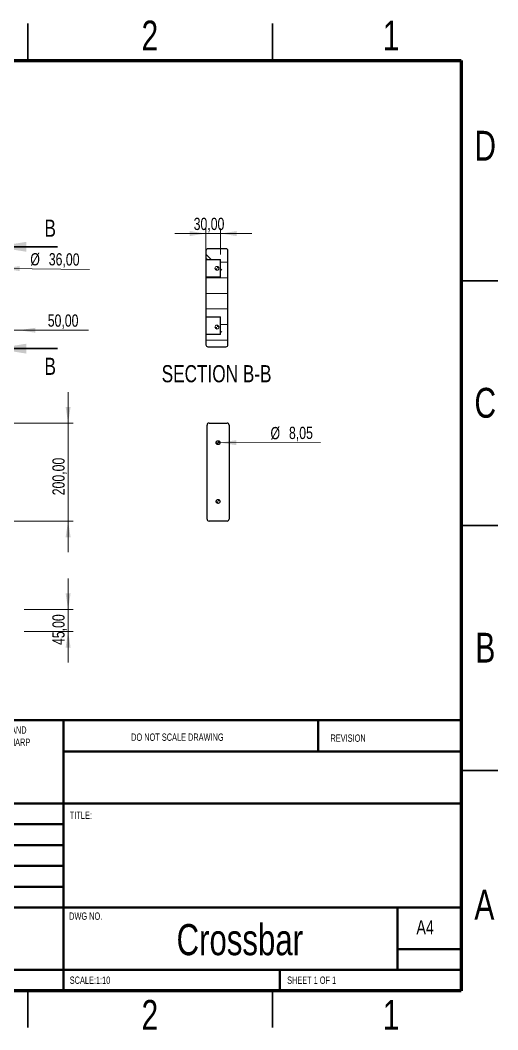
# Model space of a CAD drawing. Header units: millimetres. Extents: x 2 to 295, y 2 to 208.
# Drawn here: x 197 to 294.5, y 2 to 208.2 of the extents above; entities that cross this region are included whole.
import ezdxf

# ---------------------------------------------------------------- set-up
doc = ezdxf.new("R2010")
doc.units = ezdxf.units.MM
doc.styles.add('SLDTEXTSTYLE1', font='TXT', dxfattribs={"width": 0.75})
doc.styles.add('SLDTEXTSTYLE2', font='TXT', dxfattribs={"width": 0.6875})
doc.dimstyles.new('SLDDIMSTYLE0', dxfattribs={"dimtxt": 2.5, "dimasz": 3.302, "dimexe": 0, "dimexo": 0.0625, "dimtad": 1, "dimlfac": 10, "dimrnd": 1e-09, "dimzin": 12, "dimdsep": 46, "dimtxsty": 'SLDTEXTSTYLE1', "dimsah": 1, "dimcen": 0.09, "dimadec": 0, "dimazin": 3, "dimtfac": 1, "dimtmove": 0, "dimatfit": 0, "dimfxl": 1, "dimfrac": 2, "dimtolj": 1, "dimtzin": 12, "dimarcsym": 0})
doc.dimstyles.new('SLDDIMSTYLE2', dxfattribs={"dimtxt": 2.5, "dimasz": 3.302, "dimexe": 0, "dimexo": 0.0625, "dimtad": 1, "dimlfac": 10, "dimrnd": 1e-09, "dimzin": 12, "dimdsep": 46, "dimtxsty": 'SLDTEXTSTYLE1', "dimblk1": 'NONE', "dimsah": 1, "dimcen": 0, "dimadec": 0, "dimazin": 3, "dimtfac": 1, "dimtmove": 0, "dimatfit": 3, "dimldrblk": 'NONE', "dimfxl": 1, "dimfrac": 2, "dimtolj": 1, "dimtzin": 12, "dimarcsym": 0})

# ---------------------------------------------------------------- blocks, each defined once
blk = doc.blocks.new('SW_NOTE_0_1')
at = {"color": 0, "linetype": 'Continuous', "lineweight": 0, "char_height": 1.5, "attachment_point": 1, "style": 'SLDTEXTSTYLE1'}
for s, insert in [('DEBURR AND', (0, 1.93)), ('BREAK SHARP', (0, -0.57)), ('EDGES', (0, -3.07))]:
    blk.add_mtext(s, dxfattribs=dict(at, insert=insert))
blk = doc.blocks.new('_D')
at = {"color": 7, "linetype": 'Continuous', "lineweight": 0}
for p, q in [((206.74, 125.92), (206.74, 132.27)), ((47.74, 125.92), (207.74, 125.92)), ((206.74, 105.92), (206.74, 125.92)), ((47.74, 105.92), (207.74, 105.92)), ((206.74, 105.92), (206.74, 99.57))]:
    blk.add_line(p, q, dxfattribs=at)
at = {"color": 7, "linetype": 'Continuous', "lineweight": 18}
for points in [[(206.74, 125.92), (207.25, 129.23), (206.23, 129.23)], [(206.74, 105.92), (206.23, 102.62), (207.25, 102.62)]]:
    blk.add_solid(points, dxfattribs=at)
at = {"color": 7, "linetype": 'Continuous', "lineweight": 18, "insert": (203.52, 111.18), "char_height": 2.5, "attachment_point": 1, "rotation": 90, "style": 'SLDTEXTSTYLE1'}
blk.add_mtext('200,00', dxfattribs=at)
blk = doc.blocks.new('_D_4')
at = {"color": 7, "linetype": 'Continuous', "lineweight": 0}
for p, q in [((206.74, 87.86), (206.74, 94.21)), ((197.74, 87.86), (207.74, 87.86)), ((206.74, 83.36), (206.74, 87.86)), ((197.74, 83.36), (207.74, 83.36)), ((206.74, 83.36), (206.74, 77.01))]:
    blk.add_line(p, q, dxfattribs=at)
at = {"color": 7, "linetype": 'Continuous', "lineweight": 18}
for points in [[(206.74, 87.86), (207.25, 91.16), (206.23, 91.16)], [(206.74, 83.36), (206.23, 80.06), (207.25, 80.06)]]:
    blk.add_solid(points, dxfattribs=at)
at = {"color": 7, "linetype": 'Continuous', "lineweight": 18, "insert": (203.52, 80.61), "char_height": 2.5, "attachment_point": 1, "rotation": 90, "style": 'SLDTEXTSTYLE1'}
blk.add_mtext('45,00', dxfattribs=at)
blk = doc.blocks.new('_D_9')
at = {"color": 7, "linetype": 'Continuous', "lineweight": 0}
for q in [(236.97, 121.92), (258.31, 121.93)]:
    blk.add_line((237.77, 121.92), q, dxfattribs=at)
at = {"color": 7, "linetype": 'Continuous', "lineweight": 18}
blk.add_solid([(237.77, 121.92), (241.08, 121.42), (241.08, 122.43)], dxfattribs=at)
at = {"color": 7, "linetype": 'Continuous', "lineweight": 18, "char_height": 2.5, "attachment_point": 1, "rotation": 0.0124, "style": 'SLDTEXTSTYLE1'}
for s, insert in [('%%c', (248.08, 125.13)), ('8,05', (251.85, 125.17))]:
    blk.add_mtext(s, dxfattribs=dict(at, insert=insert))
blk = doc.blocks.new('_None')
blk = doc.blocks.new('SW_DOWELSYMBOL_32')
at = {"linetype": 'Continuous', "lineweight": 0}
h = blk.add_hatch(color=0, dxfattribs=at)
edge = h.paths.add_edge_path(flags=0)
edge.add_arc((0, 0), 0.4, 180, 270)
edge.add_line((0, -0.4), (0, 0))
edge.add_line((0, 0), (-0.4, 0))
h = blk.add_hatch(color=0, dxfattribs=at)
edge = h.paths.add_edge_path(flags=0)
edge.add_arc((0, 0), 0.4, 0, 90)
edge.add_line((0, 0.4), (0, 0))
edge.add_line((0, 0), (0.4, 0))
at = {"color": 0, "linetype": 'Continuous', "lineweight": 0}
blk.add_circle((0, 0), 0.4, dxfattribs=at)
blk = doc.blocks.new('SW_DOWELSYMBOL_33')
at = {"linetype": 'Continuous', "lineweight": 0}
h = blk.add_hatch(color=0, dxfattribs=at)
edge = h.paths.add_edge_path(flags=0)
edge.add_arc((0, 0), 0.4, 180, 270)
edge.add_line((0, -0.4), (0, 0))
edge.add_line((0, 0), (-0.4, 0))
h = blk.add_hatch(color=0, dxfattribs=at)
edge = h.paths.add_edge_path(flags=0)
edge.add_arc((0, 0), 0.4, 0, 90)
edge.add_line((0, 0.4), (0, 0))
edge.add_line((0, 0), (0.4, 0))
at = {"color": 0, "linetype": 'Continuous', "lineweight": 0}
blk.add_circle((0, 0), 0.4, dxfattribs=at)
blk = doc.blocks.new('_D_10')
at = {"color": 7, "linetype": 'Continuous', "lineweight": 0}
for q in [(189.94, 157.54), (211.09, 157.31)]:
    blk.add_line((193.54, 157.5), q, dxfattribs=at)
at = {"color": 7, "linetype": 'Continuous', "lineweight": 18}
blk.add_solid([(193.54, 157.5), (196.83, 156.96), (196.85, 157.98)], dxfattribs=at)
at = {"color": 7, "linetype": 'Continuous', "lineweight": 18, "char_height": 2.5, "attachment_point": 1, "rotation": 359.3822, "style": 'SLDTEXTSTYLE1'}
for s, insert in [('%%c', (199.04, 160.64)), ('36,00', (202.81, 160.64))]:
    blk.add_mtext(s, dxfattribs=dict(at, insert=insert))
blk = doc.blocks.new('_D_19')
at = {"color": 7, "linetype": 'Continuous', "lineweight": 0}
for p, q in [((191.74, 144.89), (185.39, 144.89)), ((191.74, 144.89), (196.74, 144.89)), ((191.74, 144.82), (191.74, 143.89)), ((196.74, 144.89), (210.89, 144.89))]:
    blk.add_line(p, q, dxfattribs=at)
at = {"color": 7, "linetype": 'Continuous', "lineweight": 18}
for points in [[(191.74, 144.89), (188.44, 145.39), (188.44, 144.38)], [(196.74, 144.89), (200.04, 144.38), (200.04, 145.39)]]:
    blk.add_solid(points, dxfattribs=at)
at = {"color": 7, "linetype": 'Continuous', "lineweight": 18, "insert": (202.58, 148.11), "char_height": 2.5, "attachment_point": 1, "style": 'SLDTEXTSTYLE1'}
blk.add_mtext('50,00', dxfattribs=at)
blk = doc.blocks.new('_D_22')
at = {"color": 7, "linetype": 'Continuous', "lineweight": 0}
for p, q in [((234.88, 160.32), (234.88, 165.63)), ((237.88, 160.32), (237.88, 165.63)), ((234.88, 164.63), (228.53, 164.63)), ((234.88, 164.63), (237.88, 164.63)), ((237.88, 164.63), (244.23, 164.63))]:
    blk.add_line(p, q, dxfattribs=at)
at = {"color": 7, "linetype": 'Continuous', "lineweight": 18}
for points in [[(234.88, 164.63), (231.58, 165.14), (231.58, 164.12)], [(237.88, 164.63), (241.18, 164.12), (241.18, 165.14)]]:
    blk.add_solid(points, dxfattribs=at)
at = {"color": 7, "linetype": 'Continuous', "lineweight": 18, "insert": (232.38, 167.85), "char_height": 2.5, "attachment_point": 1, "style": 'SLDTEXTSTYLE1'}
blk.add_mtext('30,00', dxfattribs=at)
blk = doc.blocks.new('SW_DOWELSYMBOL_34')
at = {"linetype": 'Continuous', "lineweight": 0}
h = blk.add_hatch(color=0, dxfattribs=at)
edge = h.paths.add_edge_path(flags=0)
edge.add_arc((0, 0), 0.403, 180, 270)
edge.add_line((0, -0.4), (0, 0))
edge.add_line((0, 0), (-0.4, 0))
h = blk.add_hatch(color=0, dxfattribs=at)
edge = h.paths.add_edge_path(flags=0)
edge.add_arc((0, 0), 0.403, 0, 90)
edge.add_line((0, 0.4), (0, 0))
edge.add_line((0, 0), (0.4, 0))
at = {"color": 0, "linetype": 'Continuous', "lineweight": 0}
blk.add_circle((0, 0), 0.403, dxfattribs=at)
blk = doc.blocks.new('SW_DOWELSYMBOL_35')
at = {"linetype": 'Continuous', "lineweight": 0}
h = blk.add_hatch(color=0, dxfattribs=at)
edge = h.paths.add_edge_path(flags=0)
edge.add_arc((0, 0), 0.403, 180, 270)
edge.add_line((0, -0.4), (0, 0))
edge.add_line((0, 0), (-0.4, 0))
h = blk.add_hatch(color=0, dxfattribs=at)
edge = h.paths.add_edge_path(flags=0)
edge.add_arc((0, 0), 0.403, 0, 90)
edge.add_line((0, 0.4), (0, 0))
edge.add_line((0, 0), (0.4, 0))
at = {"color": 0, "linetype": 'Continuous', "lineweight": 0}
blk.add_circle((0, 0), 0.403, dxfattribs=at)

msp = doc.modelspace()

# ---------------------------------------------------------------- hatches: boundary and pattern name
at = {"linetype": 'Continuous', "lineweight": 18}
h = msp.add_hatch(dxfattribs=at)
h.set_pattern_fill('CORK', style=0)
h.set_pattern_definition([(0, (0, 0), (0, 3.175), []), (135, (1.5875, -1.5875), (-6.35, -6.35), [4.49013, -4.49013]), (135, (2.381, -1.5875), (-6.35, -6.35), [4.49013, -4.49013]), (135, (3.175, -1.5875), (-6.35, -6.35), [4.49013, -4.49013])])
edge = h.paths.add_edge_path(flags=0)
edge.add_arc((235.2812, 141.9233), 0.4, 180, 270)
edge.add_line((235.2812, 141.5233), (238.9812, 141.5233))
edge.add_arc((238.9812, 141.9233), 0.4, 270, 360)
edge.add_line((239.3812, 141.9233), (239.3812, 161.1233))
edge.add_arc((238.9812, 161.1233), 0.4, 0, 90)
edge.add_line((238.9812, 161.5233), (235.2812, 161.5233))
edge.add_arc((235.2812, 161.1233), 0.4, 90, 180)
edge.add_line((234.8812, 161.1233), (234.8812, 159.3169))
edge.add_line((234.8812, 159.3169), (237.8812, 159.3169))
edge.add_line((237.8812, 159.3169), (237.8812, 155.7296))
edge.add_line((237.8812, 155.7296), (234.8812, 155.7296))
edge.add_line((234.8812, 155.7296), (234.8812, 147.6169))
edge.add_line((234.8812, 147.6169), (237.8812, 147.6169))
edge.add_line((237.8812, 147.6169), (237.8812, 144.0296))
edge.add_line((237.8812, 144.0296), (234.8812, 144.0296))
edge.add_line((234.8812, 144.0296), (234.8812, 141.9233))

# ---------------------------------------------------------------- linework, layer by layer
at = {"color": 7, "linetype": 'Continuous', "lineweight": 35}
for p, q in [((198.5, 200), (198.5, 207.5)), ((248.5, 200), (248.5, 207.5)), ((204.5898, 161.9233), (191.8898, 161.9233)), ((287, 155), (294.5, 155)), ((204.5898, 141.1233), (191.8898, 141.1233)), ((294.501, 105), (286.999, 105)), ((287, 105), (294.5, 105)), ((287, 55), (294.5, 55)), ((198.5, 10), (198.5, 2.5)), ((248.5, 10), (248.5, 2.5))]:
    msp.add_line(p, q, dxfattribs=at)
at = {"color": 7, "linetype": 'Continuous', "lineweight": 70}
for p, q in [((10, 200), (287, 200)), ((287, 200), (287, 10)), ((287, 10), (10, 10))]:
    msp.add_line(p, q, dxfattribs=at)
at = {"color": 7, "linetype": 'Continuous', "lineweight": 25}
for p, q in [((234.8812, 161.1233), (234.8812, 159.3169)), ((238.9812, 161.5233), (235.2812, 161.5233)), ((239.3812, 141.9233), (239.3812, 161.1233)), ((234.8812, 159.3169), (237.8812, 159.3169)), ((234.8812, 159.3169), (234.8812, 155.7296)), ((237.8812, 155.7296), (237.8812, 159.3169)), ((234.8812, 155.7296), (234.8812, 147.6169)), ((237.8812, 155.7296), (234.8812, 155.7296)), ((234.8812, 147.6169), (237.8812, 147.6169)), ((234.8812, 147.6169), (234.8812, 144.0296)), ((237.8812, 144.0296), (237.8812, 147.6169)), ((234.8812, 144.0296), (234.8812, 141.9233)), ((237.8812, 144.0296), (234.8812, 144.0296)), ((235.2812, 141.5233), (238.9812, 141.5233)), ((235.5213, 125.9231), (239.2213, 125.9231)), ((235.1213, 106.3231), (235.1213, 125.5231)), ((239.6213, 125.5231), (239.6213, 106.3231)), ((239.2213, 105.9231), (235.5213, 105.9231))]:
    msp.add_line(p, q, dxfattribs=at)
at = {"color": 7, "linetype": 'Continuous', "lineweight": 50}
for p, q in [((107, 65.25), (287, 65.25)), ((205.8, 65.25), (205.8, 10)), ((257.8, 58.875), (257.8, 65.25)), ((287, 58.875), (205.8, 58.875)), ((287, 48.25), (107, 48.25)), ((205.8, 44), (107, 44)), ((205.8, 39.75), (107, 39.75)), ((205.8, 35.5), (107, 35.5)), ((205.8, 31.25), (107, 31.25)), ((161.6, 27), (287, 27)), ((274, 14.25), (274, 27)), ((287, 18.5), (274, 18.5)), ((107, 14.25), (287, 14.25)), ((250, 10), (250, 14.25))]:
    msp.add_line(p, q, dxfattribs=at)
at = {"color": 7, "linetype": 'Continuous', "lineweight": 25}
for centre, radius in [((237.3713, 121.9231), 0.4025), ((237.3713, 121.9231), 0.4), ((237.3713, 109.9231), 0.4025), ((237.3713, 109.9231), 0.4)]:
    msp.add_circle(centre, radius, dxfattribs=at)
for centre, start, end in [((235.2812, 161.1233), 90, 180), ((238.9812, 161.1233), 0, 90), ((235.2812, 141.9233), 180, 270), ((238.9812, 141.9233), 270, 0), ((235.5213, 125.5231), 90, 180), ((239.2213, 125.5231), 0, 90), ((235.5213, 106.3231), 180, 270), ((239.2213, 106.3231), 270, 0)]:
    msp.add_arc(centre, 0.4, start, end, dxfattribs=at)
at = {"color": 7, "linetype": 'Continuous', "lineweight": 35}
for points in [[(191.8898, 161.9233), (198.2398, 160.9073), (198.2398, 162.9393)], [(191.8898, 141.1233), (198.2398, 140.1073), (198.2398, 142.1393)]]:
    msp.add_solid(points, dxfattribs=at)

# ---------------------------------------------------------------- block references
at = {"color": 7, "linetype": 'Continuous', "lineweight": 0}
for name, p in [('SW_DOWELSYMBOL_34', (237.1312, 157.5233)), ('SW_DOWELSYMBOL_35', (237.1312, 145.5233)), ('SW_DOWELSYMBOL_32', (237.3713, 121.9231)), ('SW_DOWELSYMBOL_33', (237.3713, 109.9231)), ('SW_NOTE_0_1', (188.3092, 62.0695))]:
    msp.add_blockref(name, p, dxfattribs=at)

# ---------------------------------------------------------------- texts
for s, insert, char_height, attachment_point, style in [('2', (223.4386, 208.1137), 6.096, 2, 'SLDTEXTSTYLE1'), ('1', (272.6886, 208.1137), 6.096, 2, 'SLDTEXTSTYLE1'), ('D', (291.9302, 185.6137), 6.096, 2, 'SLDTEXTSTYLE1'), ('SECTION B-B', (237.0644, 137.7593), 3.5, 2, 'SLDTEXTSTYLE1'), ('C', (291.9365, 133.1137), 6.096, 2, 'SLDTEXTSTYLE1'), ('B', (291.9534, 83.1137), 6.096, 2, 'SLDTEXTSTYLE1'), ('DO NOT SCALE DRAWING', (219.6146, 62.533), 1.5, 1, 'SLDTEXTSTYLE1'), ('REVISION', (260.3276, 62.3349), 1.5, 1, 'SLDTEXTSTYLE1'), ('TITLE:', (207.0902, 46.5762), 1.5, 1, 'SLDTEXTSTYLE1'), ('A', (291.7566, 30.6137), 6.096, 2, 'SLDTEXTSTYLE1'), ('DWG NO.', (206.953, 25.9861), 1.5, 1, 'SLDTEXTSTYLE1'), ('Crossbar', (241.8064, 23.6069), 6.35, 2, 'SLDTEXTSTYLE1'), ('A4', (277.8712, 24.4064), 2.91042, 1, 'SLDTEXTSTYLE1'), ('SCALE:1:10', (207.074, 12.9001), 1.5, 1, 'SLDTEXTSTYLE1'), ('SHEET 1 OF 1', (251.4783, 12.9001), 1.5, 1, 'SLDTEXTSTYLE2'), ('2', (223.4386, 8.1137), 6.096, 2, 'SLDTEXTSTYLE1'), ('1', (272.6886, 8.1137), 6.096, 2, 'SLDTEXTSTYLE1')]:
    msp.add_mtext(s, dxfattribs=dict(at, insert=insert, char_height=char_height, attachment_point=attachment_point, style=style))
at = {"color": 7, "linetype": 'Continuous', "char_height": 3.5, "attachment_point": 1, "style": 'SLDTEXTSTYLE1'}
for insert in [(201.9107, 167.4785), (201.9107, 139.2734)]:
    msp.add_mtext('B', dxfattribs=dict(at, insert=insert))

# ---------------------------------------------------------------- dimensions: what is measured, and where the dimension line sits
at = {"color": 7, "linetype": 'Continuous', "lineweight": 18}
for base, p1, p2, picture, middle in [((237.8812, 164.6276), (234.8812, 159.3233), (237.8812, 159.3233), '_D_22', (236.5394, 164.6276)), ((196.7386, 144.8861), (191.7386, 145.8233), (196.7386, 141.5233), '_D_19', (206.7386, 144.8861))]:
    dim = msp.add_linear_dim(base=base, p1=p1, p2=p2, dimstyle='SLDDIMSTYLE0', dxfattribs=at)
    dim.commit()
    dim.dimension.update_dxf_attribs({"geometry": picture, "text_midpoint": middle, "dimtype": 160})
for p1, p2, picture, middle in [((189.9387, 157.5427), (193.5385, 157.5039), '_D_10', (205.2074, 157.378)), ((236.9688, 121.923), (237.7738, 121.9232), '_D_9', (253.3323, 121.9266))]:
    dim = msp.add_diameter_dim_2p(p1=p1, p2=p2, dimstyle='SLDDIMSTYLE2', dxfattribs=at)
    dim.commit()
    dim.dimension.update_dxf_attribs({"geometry": picture, "text_midpoint": middle, "dimtype": 163})
for base, p1, p2, picture, middle in [((206.7386, 125.9231), (46.7386, 105.9231), (46.7386, 125.9231), '_D', (206.7386, 116.2587)), ((206.7386, 87.8599), (196.7386, 83.3599), (196.7386, 87.8599), '_D_4', (206.7386, 84.766))]:
    dim = msp.add_linear_dim(base=base, p1=p1, p2=p2, angle=90, dimstyle='SLDDIMSTYLE0', dxfattribs=at)
    dim.commit()
    dim.dimension.update_dxf_attribs({"geometry": picture, "text_midpoint": middle, "dimtype": 160})

doc.saveas('drawing.dxf')
